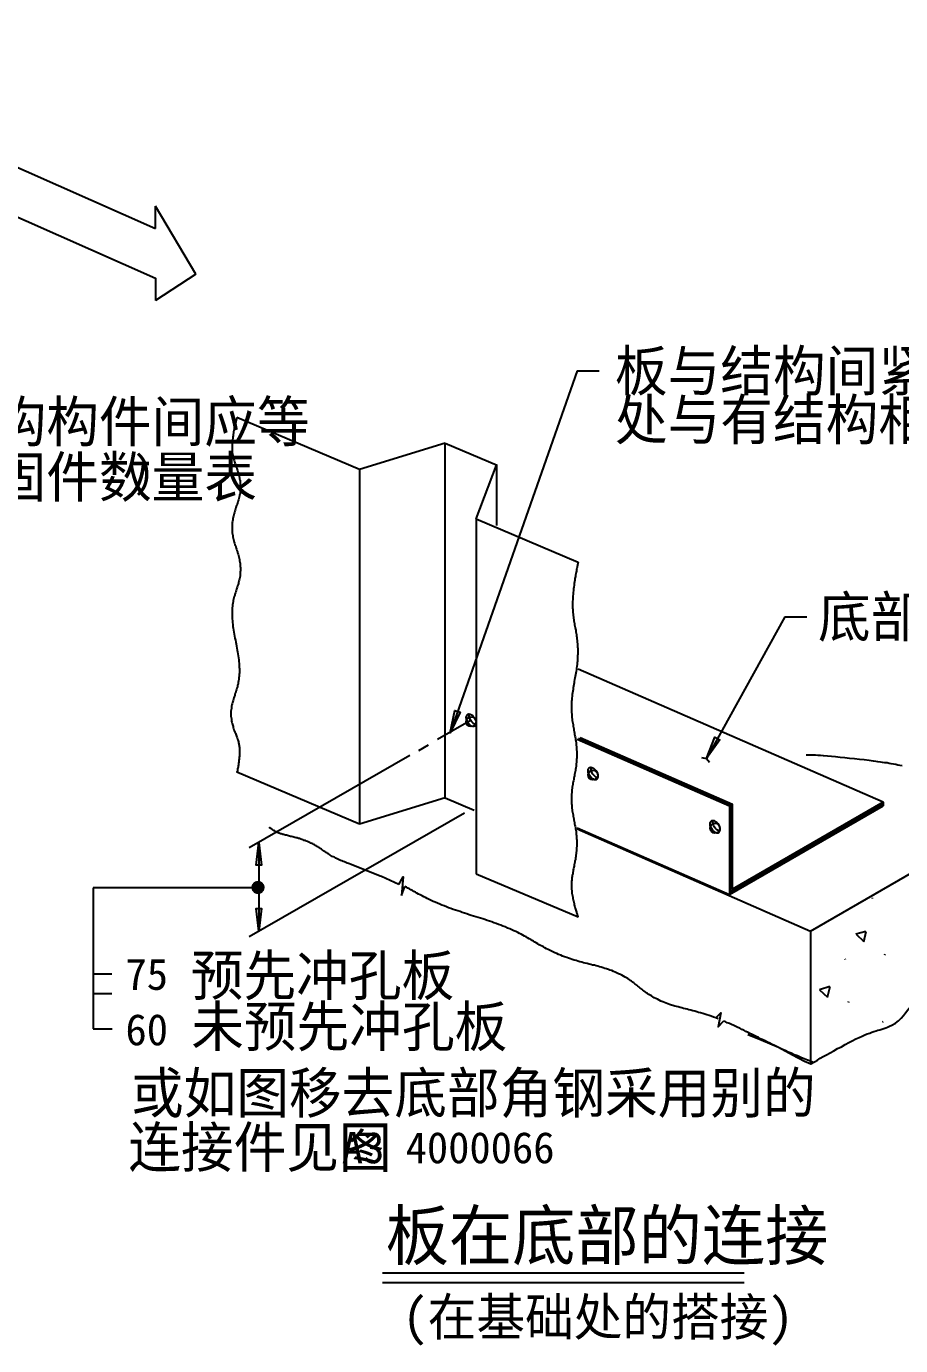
# Model space of a CAD drawing. Header units: metres. Extents: x 35 to 400, y 13 to 268.
# Drawn here: x 159.8 to 222.2, y 12.5 to 106.6 of the extents above; entities that cross this region are included whole.
import ezdxf

# ---------------------------------------------------------------- set-up
doc = ezdxf.new("R2010")
doc.units = ezdxf.units.M
for name, color, linetype in [('CALL', 1, 'Continuous'), ('CTRL', 5, 'Continuous'), ('DIMS-PRIM', 5, 'Continuous'), ('OBJS', 7, 'Continuous')]:
    doc.layers.add(name, color=color, linetype=linetype)

msp = doc.modelspace()

# ---------------------------------------------------------------- linework, layer by layer
at = {"layer": 'CALL'}
for points in [[(136.5, 103.01), (136.5, 106.56), (169.03, 92.16)], [(136.5, 103.01), (136.5, 106.56), (169.03, 92.16)], [(136.5, 103.01), (169.03, 88.6), (169.03, 87.02)], [(136.5, 103.01), (169.03, 88.6), (169.03, 87.02)], [(169.03, 92.16), (169.03, 93.74)], [(169.03, 92.16), (169.03, 93.74)], [(171.91, 88.89), (169.03, 93.74)], [(171.91, 88.89), (169.03, 93.74)], [(171.91, 88.89), (169.03, 87.02)], [(171.91, 88.89), (169.03, 87.02)], [(199.1, 82.01), (190.05, 56.2), (190.39, 57.79), (190.77, 57.66), (190.05, 56.2)], [(199.1, 82.01), (190.05, 56.2), (190.39, 57.79), (190.77, 57.66), (190.05, 56.2)], [(199.1, 82.01), (200.68, 82.01)], [(199.1, 82.01), (200.68, 82.01)], [(213.91, 64.47), (208.32, 54.37), (208.93, 55.89), (209.28, 55.69), (208.32, 54.37)], [(213.91, 64.47), (208.32, 54.37), (208.93, 55.89), (209.28, 55.69), (208.32, 54.37)], [(213.91, 64.47), (215.49, 64.47)], [(213.91, 64.47), (215.49, 64.47)], [(185.23, 17.69), (211.01, 17.69)], [(185.23, 17), (211.01, 17)]]:
    msp.add_lwpolyline(points, dxfattribs=at)
at = {"layer": 'CTRL'}
msp.add_lwpolyline([(187.17, 54.57), (175.72, 48)], dxfattribs=at)
at = {"layer": 'DIMS-PRIM'}
for points in [[(191.07, 50.47), (175.72, 41.66)], [(191.07, 50.47), (175.72, 41.66)], [(176.4, 48.38), (176.6, 46.76), (176.2, 46.76), (176.4, 48.38), (176.4, 42.06), (176.2, 43.67), (176.6, 43.67), (176.4, 42.06)], [(176.4, 48.38), (176.6, 46.76), (176.2, 46.76), (176.4, 48.38), (176.4, 42.06), (176.2, 43.67), (176.6, 43.67), (176.4, 42.06)], [(176.02, 45.15), (164.59, 45.15)], [(176.02, 45.15), (164.59, 45.15)], [(164.59, 45.15), (164.59, 35.1)], [(164.59, 45.15), (164.59, 35.1)], [(175.94, 45.15), (175.98, 44.99), (176.1, 44.85), (176.25, 44.78), (176.42, 44.78), (176.59, 44.85), (176.7, 44.99), (176.74, 45.15), (176.7, 45.33), (176.59, 45.47), (176.42, 45.55), (176.25, 45.55), (176.1, 45.47), (175.98, 45.33), (175.94, 45.15)], [(175.94, 45.19), (176.73, 45.19)], [(175.94, 45.19), (176.73, 45.19)], [(175.94, 45.15), (176.74, 45.15)], [(175.94, 45.15), (176.74, 45.15)], [(175.96, 45.23), (176.72, 45.23)], [(175.96, 45.23), (176.72, 45.23)], [(175.97, 45.31), (176.7, 45.31)], [(175.97, 45.31), (176.7, 45.31)], [(175.97, 45.27), (176.72, 45.27)], [(175.97, 45.27), (176.72, 45.27)], [(175.99, 45.34), (176.69, 45.34)], [(175.99, 45.34), (176.69, 45.34)], [(176.02, 45.38), (176.65, 45.38)], [(176.02, 45.38), (176.65, 45.38)], [(176.06, 45.42), (176.63, 45.42)], [(176.06, 45.42), (176.63, 45.42)], [(176.08, 45.46), (176.59, 45.46)], [(176.08, 45.46), (176.59, 45.46)], [(176.16, 45.5), (176.53, 45.5)], [(176.16, 45.5), (176.53, 45.5)], [(176.24, 45.53), (176.44, 45.53)], [(176.24, 45.53), (176.44, 45.53)], [(175.96, 45.12), (176.73, 45.12)], [(175.96, 45.12), (176.73, 45.12)], [(175.96, 45.08), (176.72, 45.08)], [(175.96, 45.08), (176.72, 45.08)], [(175.97, 45.04), (176.72, 45.04)], [(175.97, 45.04), (176.72, 45.04)], [(175.97, 45), (176.7, 45)], [(175.97, 45), (176.7, 45)], [(175.99, 44.96), (176.69, 44.96)], [(175.99, 44.96), (176.69, 44.96)], [(176.02, 44.93), (176.65, 44.93)], [(176.02, 44.93), (176.65, 44.93)], [(176.06, 44.89), (176.63, 44.89)], [(176.06, 44.89), (176.63, 44.89)], [(176.08, 44.85), (176.59, 44.85)], [(176.08, 44.85), (176.59, 44.85)], [(176.16, 44.81), (176.53, 44.81)], [(176.16, 44.81), (176.53, 44.81)], [(176.24, 44.78), (176.44, 44.78)], [(176.24, 44.78), (176.44, 44.78)], [(164.58, 39.02), (165.91, 39.02)], [(164.58, 37.61), (165.91, 37.61)], [(164.59, 35.1), (165.94, 35.1)], [(164.59, 35.1), (165.94, 35.1)]]:
    msp.add_lwpolyline(points, dxfattribs=at)
msp.add_circle((176.34, 45.17, 0.28), 0.4, dxfattribs=at)
at = {"layer": 'OBJS'}
for points in [[(174.84, 78.68), (174.84, 78.67), (174.83, 78.66), (174.83, 78.63), (174.82, 78.59), (174.81, 78.56), (174.79, 78.52), (174.78, 78.47), (174.77, 78.42), (174.76, 78.35), (174.74, 78.29), (174.73, 78.23), (174.7, 78.15), (174.69, 78.08), (174.68, 78), (174.65, 77.92), (174.64, 77.84), (174.63, 77.75), (174.6, 77.66), (174.59, 77.57), (174.58, 77.47), (174.57, 77.38), (174.54, 77.29), (174.54, 77.19), (174.53, 77.09), (174.52, 77), (174.5, 76.9), (174.5, 76.81), (174.49, 76.71), (174.49, 76.62), (174.49, 76.53), (174.49, 76.43)], [(174.84, 78.68), (174.84, 78.67), (174.83, 78.66), (174.83, 78.63), (174.82, 78.59), (174.81, 78.56), (174.79, 78.52), (174.78, 78.47), (174.77, 78.42), (174.76, 78.35), (174.74, 78.29), (174.73, 78.23), (174.7, 78.15), (174.69, 78.08), (174.68, 78), (174.65, 77.92), (174.64, 77.84), (174.63, 77.75), (174.6, 77.66), (174.59, 77.57), (174.58, 77.47), (174.57, 77.38), (174.54, 77.29), (174.54, 77.19), (174.53, 77.09), (174.52, 77), (174.5, 76.9), (174.5, 76.81), (174.49, 76.71), (174.49, 76.62), (174.49, 76.53), (174.49, 76.43)], [(183.57, 74.98), (174.84, 78.68)], [(183.57, 74.98), (174.84, 78.68)], [(174.49, 76.43), (174.49, 76.34), (174.5, 76.25), (174.5, 76.18), (174.52, 76.09), (174.54, 76), (174.55, 75.93), (174.57, 75.84), (174.59, 75.76), (174.62, 75.69), (174.64, 75.6), (174.67, 75.52), (174.69, 75.45), (174.72, 75.37), (174.74, 75.28), (174.77, 75.2), (174.81, 75.13), (174.83, 75.05), (174.86, 74.96), (174.88, 74.89), (174.91, 74.8), (174.93, 74.72), (174.96, 74.64), (174.98, 74.56), (175.01, 74.47), (175.02, 74.38), (175.03, 74.29), (175.06, 74.21), (175.07, 74.12), (175.08, 74.02), (175.08, 73.93), (175.08, 73.83), (175.1, 73.73)], [(174.49, 76.43), (174.49, 76.34), (174.5, 76.25), (174.5, 76.18), (174.52, 76.09), (174.54, 76), (174.55, 75.93), (174.57, 75.84), (174.59, 75.76), (174.62, 75.69), (174.64, 75.6), (174.67, 75.52), (174.69, 75.45), (174.72, 75.37), (174.74, 75.28), (174.77, 75.2), (174.81, 75.13), (174.83, 75.05), (174.86, 74.96), (174.88, 74.89), (174.91, 74.8), (174.93, 74.72), (174.96, 74.64), (174.98, 74.56), (175.01, 74.47), (175.02, 74.38), (175.03, 74.29), (175.06, 74.21), (175.07, 74.12), (175.08, 74.02), (175.08, 73.93), (175.08, 73.83), (175.1, 73.73)], [(189.68, 76.85), (183.57, 74.98)], [(189.68, 76.85), (183.57, 74.98)], [(189.68, 76.85), (193.41, 75.27)], [(189.68, 76.85), (193.41, 75.27)], [(189.68, 51.55), (189.68, 76.85)], [(189.68, 51.55), (189.68, 76.85)], [(191.89, 71.44), (193.36, 75.27)], [(191.89, 71.44), (193.36, 75.27)], [(193.36, 75.27), (193.36, 70.97)], [(193.36, 75.27), (193.36, 70.97)], [(183.57, 74.98), (183.57, 49.68)], [(183.57, 74.98), (183.57, 49.68)], [(175.1, 73.73), (175.08, 73.62), (175.08, 73.54), (175.07, 73.43), (175.07, 73.35), (175.06, 73.26), (175.03, 73.17), (175.02, 73.08), (175, 72.99), (174.98, 72.9), (174.96, 72.81), (174.93, 72.74), (174.91, 72.65), (174.88, 72.57), (174.86, 72.49), (174.83, 72.41), (174.79, 72.32), (174.77, 72.25), (174.74, 72.16), (174.72, 72.08), (174.69, 71.99), (174.67, 71.9), (174.64, 71.83), (174.62, 71.74), (174.59, 71.65), (174.57, 71.56), (174.55, 71.46), (174.54, 71.37), (174.53, 71.27), (174.5, 71.18), (174.5, 71.08), (174.49, 70.97), (174.49, 70.87)], [(175.1, 73.73), (175.08, 73.62), (175.08, 73.54), (175.07, 73.43), (175.07, 73.35), (175.06, 73.26), (175.03, 73.17), (175.02, 73.08), (175, 72.99), (174.98, 72.9), (174.96, 72.81), (174.93, 72.74), (174.91, 72.65), (174.88, 72.57), (174.86, 72.49), (174.83, 72.41), (174.79, 72.32), (174.77, 72.25), (174.74, 72.16), (174.72, 72.08), (174.69, 71.99), (174.67, 71.9), (174.64, 71.83), (174.62, 71.74), (174.59, 71.65), (174.57, 71.56), (174.55, 71.46), (174.54, 71.37), (174.53, 71.27), (174.5, 71.18), (174.5, 71.08), (174.49, 70.97), (174.49, 70.87)], [(174.49, 70.87), (174.49, 70.77), (174.49, 70.66), (174.5, 70.55), (174.5, 70.46), (174.52, 70.36), (174.54, 70.26), (174.55, 70.17), (174.58, 70.08), (174.59, 69.98), (174.62, 69.89), (174.64, 69.8), (174.67, 69.72), (174.69, 69.63), (174.73, 69.54), (174.76, 69.45), (174.78, 69.37), (174.81, 69.29), (174.84, 69.2), (174.87, 69.11), (174.89, 69.02), (174.92, 68.93), (174.95, 68.84), (174.97, 68.75), (175, 68.65), (175.02, 68.56), (175.03, 68.46), (175.05, 68.38), (175.06, 68.27), (175.08, 68.17), (175.08, 68.07), (175.1, 67.97), (175.1, 67.86)], [(174.49, 70.87), (174.49, 70.77), (174.49, 70.66), (174.5, 70.55), (174.5, 70.46), (174.52, 70.36), (174.54, 70.26), (174.55, 70.17), (174.58, 70.08), (174.59, 69.98), (174.62, 69.89), (174.64, 69.8), (174.67, 69.72), (174.69, 69.63), (174.73, 69.54), (174.76, 69.45), (174.78, 69.37), (174.81, 69.29), (174.84, 69.2), (174.87, 69.11), (174.89, 69.02), (174.92, 68.93), (174.95, 68.84), (174.97, 68.75), (175, 68.65), (175.02, 68.56), (175.03, 68.46), (175.05, 68.38), (175.06, 68.27), (175.08, 68.17), (175.08, 68.07), (175.1, 67.97), (175.1, 67.86)], [(191.89, 71.44), (199.18, 68.36)], [(191.89, 71.44), (199.18, 68.36)], [(191.89, 71.44), (191.89, 46.14)], [(191.89, 71.44), (191.89, 46.14)], [(175.1, 67.86), (175.1, 67.76), (175.08, 67.65), (175.08, 67.55), (175.07, 67.45), (175.06, 67.36), (175.05, 67.26), (175.02, 67.17), (175.01, 67.09), (174.98, 67.01), (174.96, 66.92), (174.95, 66.83), (174.92, 66.76), (174.89, 66.67), (174.86, 66.59), (174.83, 66.5), (174.81, 66.43), (174.78, 66.34), (174.76, 66.26), (174.73, 66.17), (174.7, 66.09), (174.68, 66.01), (174.65, 65.91), (174.63, 65.82), (174.6, 65.73), (174.58, 65.63), (174.57, 65.53), (174.54, 65.43), (174.53, 65.33), (174.52, 65.21), (174.5, 65.1), (174.49, 64.97), (174.49, 64.85)], [(175.1, 67.86), (175.1, 67.76), (175.08, 67.65), (175.08, 67.55), (175.07, 67.45), (175.06, 67.36), (175.05, 67.26), (175.02, 67.17), (175.01, 67.09), (174.98, 67.01), (174.96, 66.92), (174.95, 66.83), (174.92, 66.76), (174.89, 66.67), (174.86, 66.59), (174.83, 66.5), (174.81, 66.43), (174.78, 66.34), (174.76, 66.26), (174.73, 66.17), (174.7, 66.09), (174.68, 66.01), (174.65, 65.91), (174.63, 65.82), (174.6, 65.73), (174.58, 65.63), (174.57, 65.53), (174.54, 65.43), (174.53, 65.33), (174.52, 65.21), (174.5, 65.1), (174.49, 64.97), (174.49, 64.85)], [(199.18, 68.36), (199.18, 68.35), (199.16, 68.32), (199.16, 68.29), (199.15, 68.25), (199.14, 68.19), (199.13, 68.13), (199.11, 68.07), (199.1, 68), (199.09, 67.92), (199.06, 67.83), (199.05, 67.73), (199.03, 67.64), (199.01, 67.54), (198.99, 67.43), (198.98, 67.33), (198.95, 67.2), (198.94, 67.09), (198.92, 66.97), (198.9, 66.84), (198.89, 66.72), (198.86, 66.59), (198.85, 66.47), (198.84, 66.34), (198.82, 66.2), (198.81, 66.07), (198.8, 65.95), (198.79, 65.82), (198.79, 65.69), (198.77, 65.57), (198.77, 65.45), (198.77, 65.33)], [(199.18, 68.36), (199.18, 68.35), (199.16, 68.32), (199.16, 68.29), (199.15, 68.25), (199.14, 68.19), (199.13, 68.13), (199.11, 68.07), (199.1, 68), (199.09, 67.92), (199.06, 67.83), (199.05, 67.73), (199.03, 67.64), (199.01, 67.54), (198.99, 67.43), (198.98, 67.33), (198.95, 67.2), (198.94, 67.09), (198.92, 66.97), (198.9, 66.84), (198.89, 66.72), (198.86, 66.59), (198.85, 66.47), (198.84, 66.34), (198.82, 66.2), (198.81, 66.07), (198.8, 65.95), (198.79, 65.82), (198.79, 65.69), (198.77, 65.57), (198.77, 65.45), (198.77, 65.33)], [(198.77, 65.33), (198.77, 65.21), (198.77, 65.1), (198.79, 64.99), (198.79, 64.88), (198.8, 64.77), (198.81, 64.67), (198.82, 64.57), (198.84, 64.47), (198.85, 64.37), (198.86, 64.28), (198.87, 64.18), (198.9, 64.08), (198.91, 63.99), (198.92, 63.89), (198.95, 63.8), (198.96, 63.7), (198.98, 63.59), (199, 63.51), (199.01, 63.4), (199.03, 63.3), (199.05, 63.2), (199.06, 63.1), (199.08, 63), (199.09, 62.9), (199.1, 62.79), (199.11, 62.67), (199.13, 62.56), (199.14, 62.44), (199.14, 62.32), (199.15, 62.2), (199.15, 62.08), (199.15, 61.94)], [(198.77, 65.33), (198.77, 65.21), (198.77, 65.1), (198.79, 64.99), (198.79, 64.88), (198.8, 64.77), (198.81, 64.67), (198.82, 64.57), (198.84, 64.47), (198.85, 64.37), (198.86, 64.28), (198.87, 64.18), (198.9, 64.08), (198.91, 63.99), (198.92, 63.89), (198.95, 63.8), (198.96, 63.7), (198.98, 63.59), (199, 63.51), (199.01, 63.4), (199.03, 63.3), (199.05, 63.2), (199.06, 63.1), (199.08, 63), (199.09, 62.9), (199.1, 62.79), (199.11, 62.67), (199.13, 62.56), (199.14, 62.44), (199.14, 62.32), (199.15, 62.2), (199.15, 62.08), (199.15, 61.94)], [(174.49, 64.85), (174.49, 64.72), (174.49, 64.59), (174.49, 64.45), (174.5, 64.33), (174.52, 64.19), (174.53, 64.06), (174.54, 63.92), (174.55, 63.78), (174.58, 63.65), (174.6, 63.51), (174.62, 63.37), (174.64, 63.23), (174.67, 63.09), (174.7, 62.95), (174.73, 62.81), (174.76, 62.67), (174.78, 62.53), (174.81, 62.38), (174.83, 62.24), (174.86, 62.1), (174.88, 61.96), (174.91, 61.82), (174.93, 61.68), (174.95, 61.55), (174.97, 61.41), (174.98, 61.28), (175, 61.14), (175.01, 61.01), (175.01, 60.88), (175.02, 60.75), (175.02, 60.61), (175.02, 60.48)], [(174.49, 64.85), (174.49, 64.72), (174.49, 64.59), (174.49, 64.45), (174.5, 64.33), (174.52, 64.19), (174.53, 64.06), (174.54, 63.92), (174.55, 63.78), (174.58, 63.65), (174.6, 63.51), (174.62, 63.37), (174.64, 63.23), (174.67, 63.09), (174.7, 62.95), (174.73, 62.81), (174.76, 62.67), (174.78, 62.53), (174.81, 62.38), (174.83, 62.24), (174.86, 62.1), (174.88, 61.96), (174.91, 61.82), (174.93, 61.68), (174.95, 61.55), (174.97, 61.41), (174.98, 61.28), (175, 61.14), (175.01, 61.01), (175.01, 60.88), (175.02, 60.75), (175.02, 60.61), (175.02, 60.48)], [(199.15, 61.94), (199.15, 61.81), (199.14, 61.68), (199.14, 61.56), (199.13, 61.43), (199.13, 61.31), (199.11, 61.18), (199.1, 61.05), (199.08, 60.94), (199.06, 60.81), (199.05, 60.7), (199.03, 60.57), (199.01, 60.46), (198.99, 60.34), (198.96, 60.22), (198.95, 60.1), (198.92, 59.99), (198.9, 59.86), (198.89, 59.75), (198.86, 59.64), (198.85, 59.52), (198.82, 59.4), (198.81, 59.28), (198.79, 59.16), (198.77, 59.04), (198.76, 58.93), (198.75, 58.8), (198.73, 58.67), (198.72, 58.55), (198.71, 58.42), (198.71, 58.3), (198.71, 58.17), (198.7, 58.03)], [(199.15, 61.94), (199.15, 61.81), (199.14, 61.68), (199.14, 61.56), (199.13, 61.43), (199.13, 61.31), (199.11, 61.18), (199.1, 61.05), (199.08, 60.94), (199.06, 60.81), (199.05, 60.7), (199.03, 60.57), (199.01, 60.46), (198.99, 60.34), (198.96, 60.22), (198.95, 60.1), (198.92, 59.99), (198.9, 59.86), (198.89, 59.75), (198.86, 59.64), (198.85, 59.52), (198.82, 59.4), (198.81, 59.28), (198.79, 59.16), (198.77, 59.04), (198.76, 58.93), (198.75, 58.8), (198.73, 58.67), (198.72, 58.55), (198.71, 58.42), (198.71, 58.3), (198.71, 58.17), (198.7, 58.03)], [(175.02, 60.48), (175.01, 60.36), (175, 60.24), (174.98, 60.12), (174.97, 60), (174.96, 59.9), (174.93, 59.79), (174.92, 59.69), (174.89, 59.59), (174.87, 59.48), (174.84, 59.38), (174.82, 59.29), (174.79, 59.21), (174.77, 59.12), (174.73, 59.03), (174.7, 58.94), (174.68, 58.85), (174.65, 58.76), (174.63, 58.69), (174.59, 58.6), (174.57, 58.51), (174.54, 58.43), (174.53, 58.35), (174.5, 58.27), (174.48, 58.18), (174.46, 58.09), (174.45, 58.02), (174.44, 57.93), (174.43, 57.84), (174.41, 57.75), (174.41, 57.66), (174.41, 57.57), (174.41, 57.47)], [(175.02, 60.48), (175.01, 60.36), (175, 60.24), (174.98, 60.12), (174.97, 60), (174.96, 59.9), (174.93, 59.79), (174.92, 59.69), (174.89, 59.59), (174.87, 59.48), (174.84, 59.38), (174.82, 59.29), (174.79, 59.21), (174.77, 59.12), (174.73, 59.03), (174.7, 58.94), (174.68, 58.85), (174.65, 58.76), (174.63, 58.69), (174.59, 58.6), (174.57, 58.51), (174.54, 58.43), (174.53, 58.35), (174.5, 58.27), (174.48, 58.18), (174.46, 58.09), (174.45, 58.02), (174.44, 57.93), (174.43, 57.84), (174.41, 57.75), (174.41, 57.66), (174.41, 57.57), (174.41, 57.47)], [(220.92, 51.25), (199.18, 60.74)], [(220.92, 51.25), (199.18, 60.74)], [(174.41, 57.47), (174.41, 57.38), (174.43, 57.3), (174.44, 57.19), (174.45, 57.12), (174.46, 57.03), (174.48, 56.95), (174.5, 56.87), (174.52, 56.79), (174.54, 56.71), (174.57, 56.64), (174.58, 56.56), (174.6, 56.5), (174.63, 56.42), (174.65, 56.36), (174.68, 56.28), (174.7, 56.22), (174.73, 56.16), (174.76, 56.09), (174.78, 56.02), (174.81, 55.96), (174.83, 55.89), (174.86, 55.83), (174.88, 55.75), (174.91, 55.69), (174.92, 55.63), (174.95, 55.56), (174.96, 55.49), (174.97, 55.42), (174.98, 55.36), (175.01, 55.29), (175.01, 55.21), (175.02, 55.15)], [(174.41, 57.47), (174.41, 57.38), (174.43, 57.3), (174.44, 57.19), (174.45, 57.12), (174.46, 57.03), (174.48, 56.95), (174.5, 56.87), (174.52, 56.79), (174.54, 56.71), (174.57, 56.64), (174.58, 56.56), (174.6, 56.5), (174.63, 56.42), (174.65, 56.36), (174.68, 56.28), (174.7, 56.22), (174.73, 56.16), (174.76, 56.09), (174.78, 56.02), (174.81, 55.96), (174.83, 55.89), (174.86, 55.83), (174.88, 55.75), (174.91, 55.69), (174.92, 55.63), (174.95, 55.56), (174.96, 55.49), (174.97, 55.42), (174.98, 55.36), (175.01, 55.29), (175.01, 55.21), (175.02, 55.15)], [(191.2, 57.3), (191.21, 57.4), (191.25, 57.47), (191.31, 57.52), (191.39, 57.54), (191.48, 57.52), (191.56, 57.47), (191.66, 57.4), (191.74, 57.31), (191.82, 57.19), (191.87, 57.07), (191.89, 56.94), (191.89, 56.84), (191.87, 56.74), (191.82, 56.68), (191.74, 56.64), (191.66, 56.64), (191.56, 56.68), (191.48, 56.74), (191.39, 56.83), (191.31, 56.93), (191.25, 57.06), (191.21, 57.17), (191.2, 57.3)], [(191.4, 57.44), (191.41, 57.54)], [(191.4, 57.44), (191.41, 57.54)], [(191.87, 56.78), (191.78, 56.82), (191.68, 56.88), (191.59, 56.97), (191.51, 57.07), (191.45, 57.19), (191.41, 57.32), (191.4, 57.44)], [(191.87, 56.78), (191.78, 56.82), (191.68, 56.88), (191.59, 56.97), (191.51, 57.07), (191.45, 57.19), (191.41, 57.32), (191.4, 57.44)], [(198.7, 58.03), (198.7, 57.9), (198.71, 57.78), (198.71, 57.65), (198.72, 57.54), (198.72, 57.41), (198.73, 57.3), (198.75, 57.19), (198.76, 57.08), (198.77, 56.98), (198.79, 56.88), (198.81, 56.78), (198.82, 56.68), (198.84, 56.58), (198.86, 56.47), (198.87, 56.39), (198.89, 56.28), (198.91, 56.18), (198.92, 56.09), (198.94, 55.99), (198.96, 55.9), (198.98, 55.8), (198.99, 55.72), (199, 55.61), (199.03, 55.51), (199.04, 55.41), (199.04, 55.31), (199.05, 55.21), (199.06, 55.1), (199.06, 54.99), (199.08, 54.88), (199.08, 54.77), (199.08, 54.64)], [(198.7, 58.03), (198.7, 57.9), (198.71, 57.78), (198.71, 57.65), (198.72, 57.54), (198.72, 57.41), (198.73, 57.3), (198.75, 57.19), (198.76, 57.08), (198.77, 56.98), (198.79, 56.88), (198.81, 56.78), (198.82, 56.68), (198.84, 56.58), (198.86, 56.47), (198.87, 56.39), (198.89, 56.28), (198.91, 56.18), (198.92, 56.09), (198.94, 55.99), (198.96, 55.9), (198.98, 55.8), (198.99, 55.72), (199, 55.61), (199.03, 55.51), (199.04, 55.41), (199.04, 55.31), (199.05, 55.21), (199.06, 55.1), (199.06, 54.99), (199.08, 54.88), (199.08, 54.77), (199.08, 54.64)], [(191.54, 57.09), (189.14, 55.72)], [(191.54, 57.09), (189.14, 55.72)], [(199.1, 55.74), (209.97, 51), (209.97, 44.67), (220.92, 51)], [(199.1, 55.74), (209.97, 51), (209.97, 44.67), (220.92, 51)], [(220.92, 51.12), (210.07, 44.86), (210.07, 51.06), (199.2, 55.8)], [(220.92, 51.12), (210.07, 44.86), (210.07, 51.06), (199.2, 55.8)], [(199.32, 55.87), (210.18, 51.12)], [(199.32, 55.87), (210.18, 51.12)], [(175.02, 55.15), (175.02, 55.07), (175.02, 54.99), (175.02, 54.92), (175.02, 54.84), (175.02, 54.77), (175.02, 54.69), (175.02, 54.61), (175.02, 54.54), (175.01, 54.46), (175.01, 54.39), (175, 54.31), (174.98, 54.25), (174.98, 54.17), (174.97, 54.1), (174.96, 54.03), (174.96, 53.97), (174.95, 53.91), (174.93, 53.84), (174.92, 53.79), (174.92, 53.74), (174.91, 53.69), (174.89, 53.64), (174.88, 53.59), (174.88, 53.55), (174.87, 53.51), (174.87, 53.49), (174.86, 53.45), (174.86, 53.44), (174.84, 53.41), (174.84, 53.4), (174.84, 53.39)], [(175.02, 55.15), (175.02, 55.07), (175.02, 54.99), (175.02, 54.92), (175.02, 54.84), (175.02, 54.77), (175.02, 54.69), (175.02, 54.61), (175.02, 54.54), (175.01, 54.46), (175.01, 54.39), (175, 54.31), (174.98, 54.25), (174.98, 54.17), (174.97, 54.1), (174.96, 54.03), (174.96, 53.97), (174.95, 53.91), (174.93, 53.84), (174.92, 53.79), (174.92, 53.74), (174.91, 53.69), (174.89, 53.64), (174.88, 53.59), (174.88, 53.55), (174.87, 53.51), (174.87, 53.49), (174.86, 53.45), (174.86, 53.44), (174.84, 53.41), (174.84, 53.4), (174.84, 53.39)], [(188.47, 55.32), (187.78, 54.92)], [(188.47, 55.32), (187.78, 54.92)], [(199.08, 54.64), (199.08, 54.53), (199.08, 54.41), (199.06, 54.3), (199.06, 54.2), (199.05, 54.08), (199.04, 53.98), (199.03, 53.88), (199.03, 53.79), (199, 53.69), (198.99, 53.59), (198.98, 53.5), (198.96, 53.41), (198.94, 53.32), (198.92, 53.22), (198.91, 53.14), (198.89, 53.05), (198.87, 52.96), (198.86, 52.87), (198.84, 52.78), (198.82, 52.69), (198.8, 52.6), (198.79, 52.52), (198.77, 52.41), (198.76, 52.33), (198.75, 52.22), (198.73, 52.12), (198.72, 52.02), (198.72, 51.92), (198.71, 51.82), (198.71, 51.71), (198.71, 51.59), (198.7, 51.48)], [(199.08, 54.64), (199.08, 54.53), (199.08, 54.41), (199.06, 54.3), (199.06, 54.2), (199.05, 54.08), (199.04, 53.98), (199.03, 53.88), (199.03, 53.79), (199, 53.69), (198.99, 53.59), (198.98, 53.5), (198.96, 53.41), (198.94, 53.32), (198.92, 53.22), (198.91, 53.14), (198.89, 53.05), (198.87, 52.96), (198.86, 52.87), (198.84, 52.78), (198.82, 52.69), (198.8, 52.6), (198.79, 52.52), (198.77, 52.41), (198.76, 52.33), (198.75, 52.22), (198.73, 52.12), (198.72, 52.02), (198.72, 51.92), (198.71, 51.82), (198.71, 51.71), (198.71, 51.59), (198.7, 51.48)], [(215.87, 54.61), (215.43, 54.61)], [(215.87, 54.61), (215.43, 54.61)], [(219.92, 54.22), (219.58, 54.26), (219.24, 54.3), (218.89, 54.34), (218.54, 54.37), (218.2, 54.41), (217.87, 54.44), (217.54, 54.48), (217.24, 54.5), (216.95, 54.53), (216.68, 54.55), (216.45, 54.58), (216.26, 54.59), (216.1, 54.6), (215.97, 54.61), (215.9, 54.61), (215.87, 54.61)], [(219.92, 54.22), (219.58, 54.26), (219.24, 54.3), (218.89, 54.34), (218.54, 54.37), (218.2, 54.41), (217.87, 54.44), (217.54, 54.48), (217.24, 54.5), (216.95, 54.53), (216.68, 54.55), (216.45, 54.58), (216.26, 54.59), (216.1, 54.6), (215.97, 54.61), (215.9, 54.61), (215.87, 54.61)], [(199.89, 53.5), (199.9, 53.6), (199.94, 53.68), (200, 53.73), (200.08, 53.74), (200.16, 53.73), (200.27, 53.68), (200.35, 53.6), (200.44, 53.51), (200.51, 53.4), (200.56, 53.27), (200.58, 53.15), (200.58, 53.05), (200.56, 52.95), (200.51, 52.88), (200.44, 52.84), (200.35, 52.84), (200.27, 52.88), (200.16, 52.95), (200.08, 53.03), (200, 53.14), (199.94, 53.26), (199.9, 53.38), (199.89, 53.5)], [(200.1, 53.64), (200.11, 53.74)], [(200.1, 53.64), (200.11, 53.74)], [(200.57, 52.98), (200.47, 53.02), (200.38, 53.08), (200.29, 53.17), (200.21, 53.27), (200.15, 53.4), (200.11, 53.53), (200.1, 53.64)], [(200.57, 52.98), (200.47, 53.02), (200.38, 53.08), (200.29, 53.17), (200.21, 53.27), (200.15, 53.4), (200.11, 53.53), (200.1, 53.64)], [(207.97, 54.44), (208.32, 54.37), (208.54, 54.1)], [(207.97, 54.44), (208.32, 54.37), (208.54, 54.1)], [(222.28, 53.84), (222.13, 53.87), (221.98, 53.89), (221.83, 53.93), (221.66, 53.96), (221.51, 53.98), (221.36, 54.01), (221.21, 54.05), (221.04, 54.06), (220.89, 54.08), (220.73, 54.11), (220.56, 54.13), (220.41, 54.16), (220.25, 54.18), (220.08, 54.21), (219.92, 54.22)], [(222.28, 53.84), (222.13, 53.87), (221.98, 53.89), (221.83, 53.93), (221.66, 53.96), (221.51, 53.98), (221.36, 54.01), (221.21, 54.05), (221.04, 54.06), (220.89, 54.08), (220.73, 54.11), (220.56, 54.13), (220.41, 54.16), (220.25, 54.18), (220.08, 54.21), (219.92, 54.22)], [(183.57, 49.68), (174.84, 53.39)], [(183.57, 49.68), (174.84, 53.39)], [(189.68, 51.55), (183.57, 49.68)], [(189.68, 51.55), (183.57, 49.68)], [(189.68, 51.55), (191.77, 50.67)], [(189.68, 51.55), (191.77, 50.67)], [(198.7, 51.48), (198.7, 51.36), (198.71, 51.25), (198.71, 51.15), (198.72, 51.04), (198.72, 50.93), (198.73, 50.83), (198.75, 50.73), (198.76, 50.64), (198.77, 50.54), (198.79, 50.44), (198.81, 50.35), (198.82, 50.26), (198.84, 50.16), (198.86, 50.07), (198.87, 49.99), (198.89, 49.9), (198.91, 49.81), (198.92, 49.71), (198.94, 49.62), (198.96, 49.53), (198.98, 49.44), (198.99, 49.34), (199, 49.25), (199.03, 49.15), (199.04, 49.06), (199.04, 48.96), (199.05, 48.86), (199.06, 48.76), (199.06, 48.66), (199.08, 48.54), (199.08, 48.43), (199.08, 48.33)], [(198.7, 51.48), (198.7, 51.36), (198.71, 51.25), (198.71, 51.15), (198.72, 51.04), (198.72, 50.93), (198.73, 50.83), (198.75, 50.73), (198.76, 50.64), (198.77, 50.54), (198.79, 50.44), (198.81, 50.35), (198.82, 50.26), (198.84, 50.16), (198.86, 50.07), (198.87, 49.99), (198.89, 49.9), (198.91, 49.81), (198.92, 49.71), (198.94, 49.62), (198.96, 49.53), (198.98, 49.44), (198.99, 49.34), (199, 49.25), (199.03, 49.15), (199.04, 49.06), (199.04, 48.96), (199.05, 48.86), (199.06, 48.76), (199.06, 48.66), (199.08, 48.54), (199.08, 48.43), (199.08, 48.33)], [(209.97, 51), (210.18, 51.12)], [(209.97, 51), (210.18, 51.12)], [(220.92, 51.25), (210.18, 45.05), (210.18, 51.12)], [(220.92, 51.25), (210.18, 45.05), (210.18, 51.12)], [(215.75, 42.06), (232.17, 51.54)], [(215.75, 42.06), (232.17, 51.54)], [(220.92, 51), (220.92, 51.25), (220.92, 51)], [(220.92, 51), (220.92, 51.25), (220.92, 51)], [(208.59, 49.71), (208.6, 49.81), (208.64, 49.88), (208.7, 49.94), (208.78, 49.95), (208.87, 49.94), (208.95, 49.88), (209.06, 49.81), (209.13, 49.72), (209.21, 49.61), (209.26, 49.48), (209.28, 49.35), (209.28, 49.25), (209.26, 49.15), (209.21, 49.09), (209.13, 49.05), (209.06, 49.05), (208.95, 49.09), (208.87, 49.15), (208.78, 49.24), (208.7, 49.34), (208.64, 49.47), (208.6, 49.58), (208.59, 49.71)], [(208.79, 49.85), (208.8, 49.95)], [(208.79, 49.85), (208.8, 49.95)], [(209.26, 49.19), (209.17, 49.23), (209.07, 49.29), (208.98, 49.38), (208.9, 49.48), (208.84, 49.61), (208.8, 49.73), (208.79, 49.85)], [(209.26, 49.19), (209.17, 49.23), (209.07, 49.29), (208.98, 49.38), (208.9, 49.48), (208.84, 49.61), (208.8, 49.73), (208.79, 49.85)], [(177.78, 49.06), (177.71, 49.1), (177.65, 49.14), (177.59, 49.16), (177.53, 49.2), (177.47, 49.24), (177.41, 49.27), (177.37, 49.29), (177.32, 49.33), (177.28, 49.35), (177.25, 49.38), (177.22, 49.39), (177.2, 49.42), (177.17, 49.43), (177.16, 49.43), (177.15, 49.44)], [(177.78, 49.06), (177.71, 49.1), (177.65, 49.14), (177.59, 49.16), (177.53, 49.2), (177.47, 49.24), (177.41, 49.27), (177.37, 49.29), (177.32, 49.33), (177.28, 49.35), (177.25, 49.38), (177.22, 49.39), (177.2, 49.42), (177.17, 49.43), (177.16, 49.43), (177.15, 49.44)], [(180.04, 48.38), (179.97, 48.41), (179.88, 48.44), (179.8, 48.48), (179.73, 48.51), (179.64, 48.53), (179.56, 48.57), (179.47, 48.59), (179.4, 48.62), (179.31, 48.65), (179.22, 48.67), (179.14, 48.7), (179.06, 48.71), (178.98, 48.73), (178.9, 48.76), (178.82, 48.77), (178.74, 48.8), (178.66, 48.81), (178.59, 48.84), (178.51, 48.85), (178.44, 48.87), (178.37, 48.89), (178.3, 48.9), (178.23, 48.92), (178.17, 48.94), (178.11, 48.95), (178.06, 48.97), (177.99, 48.99), (177.94, 49), (177.89, 49.01), (177.85, 49.04), (177.82, 49.05), (177.78, 49.06)], [(180.04, 48.38), (179.97, 48.41), (179.88, 48.44), (179.8, 48.48), (179.73, 48.51), (179.64, 48.53), (179.56, 48.57), (179.47, 48.59), (179.4, 48.62), (179.31, 48.65), (179.22, 48.67), (179.14, 48.7), (179.06, 48.71), (178.98, 48.73), (178.9, 48.76), (178.82, 48.77), (178.74, 48.8), (178.66, 48.81), (178.59, 48.84), (178.51, 48.85), (178.44, 48.87), (178.37, 48.89), (178.3, 48.9), (178.23, 48.92), (178.17, 48.94), (178.11, 48.95), (178.06, 48.97), (177.99, 48.99), (177.94, 49), (177.89, 49.01), (177.85, 49.04), (177.82, 49.05), (177.78, 49.06)], [(199.1, 49.42), (209.97, 44.67)], [(199.1, 49.42), (209.97, 44.67)], [(199.1, 49.35), (215.75, 42.06)], [(199.1, 49.35), (215.75, 42.06)], [(180.56, 48.1), (180.5, 48.13), (180.43, 48.16), (180.38, 48.2), (180.32, 48.24), (180.26, 48.27), (180.18, 48.3), (180.11, 48.34), (180.04, 48.38)], [(180.56, 48.1), (180.5, 48.13), (180.43, 48.16), (180.38, 48.2), (180.32, 48.24), (180.26, 48.27), (180.18, 48.3), (180.11, 48.34), (180.04, 48.38)], [(182.04, 47.18), (181.95, 47.23), (181.88, 47.27), (181.79, 47.32), (181.71, 47.36), (181.64, 47.39), (181.57, 47.43), (181.5, 47.47), (181.43, 47.51), (181.37, 47.56), (181.31, 47.6), (181.26, 47.63), (181.19, 47.67), (181.14, 47.7), (181.08, 47.73), (181.03, 47.77), (180.98, 47.81), (180.93, 47.85), (180.88, 47.89), (180.83, 47.92), (180.78, 47.95), (180.72, 47.99), (180.66, 48.03), (180.61, 48.06), (180.56, 48.1)], [(182.04, 47.18), (181.95, 47.23), (181.88, 47.27), (181.79, 47.32), (181.71, 47.36), (181.64, 47.39), (181.57, 47.43), (181.5, 47.47), (181.43, 47.51), (181.37, 47.56), (181.31, 47.6), (181.26, 47.63), (181.19, 47.67), (181.14, 47.7), (181.08, 47.73), (181.03, 47.77), (180.98, 47.81), (180.93, 47.85), (180.88, 47.89), (180.83, 47.92), (180.78, 47.95), (180.72, 47.99), (180.66, 48.03), (180.61, 48.06), (180.56, 48.1)], [(199.08, 48.33), (199.08, 48.22), (199.08, 48.1), (199.06, 47.99), (199.06, 47.89), (199.05, 47.77), (199.04, 47.67)], [(199.08, 48.33), (199.08, 48.22), (199.08, 48.1), (199.06, 47.99), (199.06, 47.89), (199.05, 47.77), (199.04, 47.67)], [(182.98, 46.82), (182.87, 46.85), (182.79, 46.89), (182.7, 46.91), (182.6, 46.95), (182.51, 46.99), (182.41, 47.03), (182.32, 47.06), (182.23, 47.1), (182.14, 47.14), (182.04, 47.18)], [(182.98, 46.82), (182.87, 46.85), (182.79, 46.89), (182.7, 46.91), (182.6, 46.95), (182.51, 46.99), (182.41, 47.03), (182.32, 47.06), (182.23, 47.1), (182.14, 47.14), (182.04, 47.18)], [(199.04, 47.67), (199.03, 47.57), (199.01, 47.47), (199, 47.37), (198.99, 47.27), (198.98, 47.17), (198.95, 47.08), (198.94, 46.98), (198.91, 46.89), (198.9, 46.79), (198.89, 46.7), (198.86, 46.61), (198.85, 46.51), (198.82, 46.42), (198.81, 46.33), (198.8, 46.24), (198.79, 46.15), (198.76, 46.05), (198.75, 45.96), (198.73, 45.88), (198.73, 45.79), (198.72, 45.7), (198.71, 45.61), (198.71, 45.51), (198.7, 45.42), (198.7, 45.33), (198.7, 45.24)], [(199.04, 47.67), (199.03, 47.57), (199.01, 47.47), (199, 47.37), (198.99, 47.27), (198.98, 47.17), (198.95, 47.08), (198.94, 46.98), (198.91, 46.89), (198.9, 46.79), (198.89, 46.7), (198.86, 46.61), (198.85, 46.51), (198.82, 46.42), (198.81, 46.33), (198.8, 46.24), (198.79, 46.15), (198.76, 46.05), (198.75, 45.96), (198.73, 45.88), (198.73, 45.79), (198.72, 45.7), (198.71, 45.61), (198.71, 45.51), (198.7, 45.42), (198.7, 45.33), (198.7, 45.24)], [(186.39, 45.38), (185.16, 45.95), (185.06, 45.98), (182.98, 46.82)], [(186.39, 45.38), (185.16, 45.95), (185.06, 45.98), (182.98, 46.82)], [(191.89, 46.14), (199.18, 43.07)], [(191.89, 46.14), (199.18, 43.07)], [(186.39, 45.38), (186.69, 45.93), (186.58, 44.6)], [(186.39, 45.38), (186.69, 45.93), (186.58, 44.6)], [(186.58, 44.6), (186.82, 45.24)], [(186.58, 44.6), (186.82, 45.24)], [(186.93, 45.19), (186.82, 45.24)], [(186.93, 45.19), (186.82, 45.24)], [(189.15, 44.04), (188.98, 44.12), (188.83, 44.18), (188.69, 44.24), (188.55, 44.31), (188.41, 44.38), (188.29, 44.45), (188.16, 44.51), (188.04, 44.57), (187.91, 44.64), (187.79, 44.7), (187.68, 44.76), (187.57, 44.83), (187.45, 44.89), (187.35, 44.95), (187.24, 45), (187.14, 45.07), (187.04, 45.13), (186.93, 45.19)], [(189.15, 44.04), (188.98, 44.12), (188.83, 44.18), (188.69, 44.24), (188.55, 44.31), (188.41, 44.38), (188.29, 44.45), (188.16, 44.51), (188.04, 44.57), (187.91, 44.64), (187.79, 44.7), (187.68, 44.76), (187.57, 44.83), (187.45, 44.89), (187.35, 44.95), (187.24, 45), (187.14, 45.07), (187.04, 45.13), (186.93, 45.19)], [(198.7, 45.24), (198.71, 45.14), (198.71, 45.05), (198.72, 44.95), (198.73, 44.86), (198.73, 44.76), (198.76, 44.67), (198.77, 44.57), (198.79, 44.48), (198.8, 44.38), (198.82, 44.29), (198.84, 44.21), (198.86, 44.12), (198.89, 44.03), (198.9, 43.94), (198.92, 43.86), (198.95, 43.78), (198.96, 43.7), (198.99, 43.62), (199.01, 43.56), (199.03, 43.49), (199.05, 43.42), (199.06, 43.37), (199.09, 43.31), (199.1, 43.27), (199.11, 43.22), (199.13, 43.18), (199.14, 43.14), (199.15, 43.12), (199.16, 43.09), (199.16, 43.08), (199.18, 43.07)], [(198.7, 45.24), (198.71, 45.14), (198.71, 45.05), (198.72, 44.95), (198.73, 44.86), (198.73, 44.76), (198.76, 44.67), (198.77, 44.57), (198.79, 44.48), (198.8, 44.38), (198.82, 44.29), (198.84, 44.21), (198.86, 44.12), (198.89, 44.03), (198.9, 43.94), (198.92, 43.86), (198.95, 43.78), (198.96, 43.7), (198.99, 43.62), (199.01, 43.56), (199.03, 43.49), (199.05, 43.42), (199.06, 43.37), (199.09, 43.31), (199.1, 43.27), (199.11, 43.22), (199.13, 43.18), (199.14, 43.14), (199.15, 43.12), (199.16, 43.09), (199.16, 43.08), (199.18, 43.07)], [(220.16, 44.38), (220.17, 44.43)], [(220.16, 44.38), (220.17, 44.43)], [(189.94, 43.73), (189.78, 43.79), (189.63, 43.85), (189.46, 43.92), (189.3, 43.98), (189.15, 44.04)], [(189.94, 43.73), (189.78, 43.79), (189.63, 43.85), (189.46, 43.92), (189.3, 43.98), (189.15, 44.04)], [(190.75, 43.45), (190.59, 43.5), (190.43, 43.56), (190.26, 43.61), (190.1, 43.66), (189.94, 43.73)], [(190.75, 43.45), (190.59, 43.5), (190.43, 43.56), (190.26, 43.61), (190.1, 43.66), (189.94, 43.73)], [(194.3, 42.22), (194.13, 42.28), (193.98, 42.36), (193.81, 42.42), (193.65, 42.49), (193.5, 42.54), (193.33, 42.6), (193.17, 42.65), (193.02, 42.71), (192.85, 42.76), (192.69, 42.81), (192.52, 42.88), (192.37, 42.93), (192.21, 42.98), (192.04, 43.03), (191.88, 43.08), (191.72, 43.13), (191.55, 43.18), (191.4, 43.23), (191.23, 43.28), (191.07, 43.33), (190.91, 43.38), (190.75, 43.45)], [(194.3, 42.22), (194.13, 42.28), (193.98, 42.36), (193.81, 42.42), (193.65, 42.49), (193.5, 42.54), (193.33, 42.6), (193.17, 42.65), (193.02, 42.71), (192.85, 42.76), (192.69, 42.81), (192.52, 42.88), (192.37, 42.93), (192.21, 42.98), (192.04, 43.03), (191.88, 43.08), (191.72, 43.13), (191.55, 43.18), (191.4, 43.23), (191.23, 43.28), (191.07, 43.33), (190.91, 43.38), (190.75, 43.45)], [(194.74, 42.02), (194.6, 42.09), (194.45, 42.16), (194.3, 42.22)], [(194.74, 42.02), (194.6, 42.09), (194.45, 42.16), (194.3, 42.22)], [(196.91, 40.8), (196.81, 40.87), (196.7, 40.93), (196.6, 40.98), (196.5, 41.04), (196.39, 41.09), (196.29, 41.16), (196.19, 41.22), (196.09, 41.28), (195.99, 41.34), (195.89, 41.4), (195.79, 41.46), (195.69, 41.51), (195.57, 41.58), (195.47, 41.64), (195.36, 41.7), (195.24, 41.77), (195.12, 41.83), (195, 41.89), (194.88, 41.95), (194.74, 42.02), (194.6, 42.08)], [(196.91, 40.8), (196.81, 40.87), (196.7, 40.93), (196.6, 40.98), (196.5, 41.04), (196.39, 41.09), (196.29, 41.16), (196.19, 41.22), (196.09, 41.28), (195.99, 41.34), (195.89, 41.4), (195.79, 41.46), (195.69, 41.51), (195.57, 41.58), (195.47, 41.64), (195.36, 41.7), (195.24, 41.77), (195.12, 41.83), (195, 41.89), (194.88, 41.95), (194.74, 42.02), (194.6, 42.08)], [(215.75, 42.06), (215.75, 32.57)], [(215.75, 42.06), (215.75, 32.57)], [(219.7, 42.04), (218.98, 41.83)], [(219.7, 42.04), (218.98, 41.83)], [(219, 41.83), (219.54, 41.31)], [(219, 41.83), (219.54, 41.31)], [(219.55, 41.3), (219.72, 42.03)], [(219.55, 41.3), (219.72, 42.03)], [(197.93, 40.34), (197.77, 40.4), (197.65, 40.46), (197.51, 40.51), (197.38, 40.58), (197.27, 40.63), (197.14, 40.69), (197.03, 40.75), (196.91, 40.8)], [(197.93, 40.34), (197.77, 40.4), (197.65, 40.46), (197.51, 40.51), (197.38, 40.58), (197.27, 40.63), (197.14, 40.69), (197.03, 40.75), (196.91, 40.8)], [(199.3, 39.88), (199.16, 39.92), (199.04, 39.96), (198.9, 39.99), (198.76, 40.03), (198.62, 40.08), (198.49, 40.12), (198.36, 40.17), (198.2, 40.22), (198.06, 40.27), (197.93, 40.34)], [(199.3, 39.88), (199.16, 39.92), (199.04, 39.96), (198.9, 39.99), (198.76, 40.03), (198.62, 40.08), (198.49, 40.12), (198.36, 40.17), (198.2, 40.22), (198.06, 40.27), (197.93, 40.34)], [(202.06, 39.02), (201.95, 39.07), (201.82, 39.13), (201.69, 39.19), (201.57, 39.24), (201.44, 39.27), (201.33, 39.32), (201.2, 39.36), (201.07, 39.4), (200.95, 39.44), (200.82, 39.48), (200.71, 39.51), (200.58, 39.55), (200.45, 39.58), (200.33, 39.62), (200.2, 39.64), (200.08, 39.68), (199.95, 39.7), (199.82, 39.74), (199.68, 39.78), (199.56, 39.8), (199.43, 39.84), (199.3, 39.88)], [(202.06, 39.02), (201.95, 39.07), (201.82, 39.13), (201.69, 39.19), (201.57, 39.24), (201.44, 39.27), (201.33, 39.32), (201.2, 39.36), (201.07, 39.4), (200.95, 39.44), (200.82, 39.48), (200.71, 39.51), (200.58, 39.55), (200.45, 39.58), (200.33, 39.62), (200.2, 39.64), (200.08, 39.68), (199.95, 39.7), (199.82, 39.74), (199.68, 39.78), (199.56, 39.8), (199.43, 39.84), (199.3, 39.88)], [(218.25, 40.03), (218.21, 40.08)], [(218.25, 40.03), (218.21, 40.08)], [(221.04, 40.41), (221.03, 40.35)], [(221.04, 40.41), (221.03, 40.35)], [(204.96, 37.14), (204.83, 37.2), (204.72, 37.25), (204.6, 37.31), (204.5, 37.38), (204.4, 37.44), (204.3, 37.49), (204.21, 37.55), (204.12, 37.62), (204.03, 37.67), (203.96, 37.73), (203.87, 37.79), (203.79, 37.84), (203.72, 37.91), (203.64, 37.97), (203.58, 38.02), (203.5, 38.08), (203.43, 38.14), (203.35, 38.2), (203.28, 38.26), (203.21, 38.31), (203.14, 38.38), (203.05, 38.43), (202.97, 38.49), (202.88, 38.55), (202.81, 38.6), (202.71, 38.67), (202.62, 38.73), (202.52, 38.78), (202.42, 38.84), (202.3, 38.91), (202.19, 38.96), (202.06, 39.02)], [(204.96, 37.14), (204.83, 37.2), (204.72, 37.25), (204.6, 37.31), (204.5, 37.38), (204.4, 37.44), (204.3, 37.49), (204.21, 37.55), (204.12, 37.62), (204.03, 37.67), (203.96, 37.73), (203.87, 37.79), (203.79, 37.84), (203.72, 37.91), (203.64, 37.97), (203.58, 38.02), (203.5, 38.08), (203.43, 38.14), (203.35, 38.2), (203.28, 38.26), (203.21, 38.31), (203.14, 38.38), (203.05, 38.43), (202.97, 38.49), (202.88, 38.55), (202.81, 38.6), (202.71, 38.67), (202.62, 38.73), (202.52, 38.78), (202.42, 38.84), (202.3, 38.91), (202.19, 38.96), (202.06, 39.02)], [(217.12, 38.1), (216.4, 37.88)], [(217.12, 38.1), (216.4, 37.88)], [(216.4, 37.88), (216.96, 37.36)], [(216.4, 37.88), (216.96, 37.36)], [(216.96, 37.36), (217.14, 38.1)], [(216.96, 37.36), (217.14, 38.1)], [(205.21, 37.02), (205.08, 37.07), (204.96, 37.14)], [(205.21, 37.02), (205.08, 37.07), (204.96, 37.14)], [(207.08, 36.45), (206.96, 36.49), (206.83, 36.52), (206.69, 36.55), (206.56, 36.58), (206.44, 36.62), (206.32, 36.66), (206.2, 36.68), (206.07, 36.72), (205.94, 36.76), (205.83, 36.79), (205.7, 36.83), (205.58, 36.88), (205.45, 36.92), (205.34, 36.97), (205.21, 37.02), (205.08, 37.07)], [(207.08, 36.45), (206.96, 36.49), (206.83, 36.52), (206.69, 36.55), (206.56, 36.58), (206.44, 36.62), (206.32, 36.66), (206.2, 36.68), (206.07, 36.72), (205.94, 36.76), (205.83, 36.79), (205.7, 36.83), (205.58, 36.88), (205.45, 36.92), (205.34, 36.97), (205.21, 37.02), (205.08, 37.07)], [(218.45, 36.98), (218.48, 37.05)], [(218.45, 36.98), (218.48, 37.05)], [(221.54, 35.35), (221.82, 35.5), (222.03, 35.67), (222.21, 35.85), (222.37, 36.04), (222.52, 36.23), (222.69, 36.44), (222.88, 36.68), (223.12, 36.93)], [(221.54, 35.35), (221.82, 35.5), (222.03, 35.67), (222.21, 35.85), (222.37, 36.04), (222.52, 36.23), (222.69, 36.44), (222.88, 36.68), (223.12, 36.93)], [(209.16, 35.81), (208.99, 35.87), (208.83, 35.93), (208.66, 35.99), (208.51, 36.04), (208.36, 36.09), (208.21, 36.14), (208.06, 36.19), (207.9, 36.23), (207.77, 36.26), (207.63, 36.31), (207.49, 36.35), (207.35, 36.38), (207.22, 36.42), (207.08, 36.45)], [(209.16, 35.81), (208.99, 35.87), (208.83, 35.93), (208.66, 35.99), (208.51, 36.04), (208.36, 36.09), (208.21, 36.14), (208.06, 36.19), (207.9, 36.23), (207.77, 36.26), (207.63, 36.31), (207.49, 36.35), (207.35, 36.38), (207.22, 36.42), (207.08, 36.45)], [(208.99, 35.87), (209.35, 36.24), (209.16, 35.24), (209.54, 35.64)], [(208.99, 35.87), (209.35, 36.24), (209.16, 35.24), (209.54, 35.64)], [(214.38, 33.35), (214.16, 33.44), (213.95, 33.54), (213.76, 33.63), (213.56, 33.72), (213.37, 33.81), (213.19, 33.9), (213.01, 33.97), (212.84, 34.06), (212.67, 34.15), (212.51, 34.23), (212.34, 34.3), (212.19, 34.39), (212.03, 34.47), (211.88, 34.54), (211.72, 34.62), (211.58, 34.7), (211.43, 34.76), (211.29, 34.83), (211.14, 34.91), (211, 34.99), (210.85, 35.05), (210.71, 35.13), (210.56, 35.19), (210.42, 35.26), (210.27, 35.33), (210.12, 35.4), (209.97, 35.47), (209.81, 35.53), (209.65, 35.61), (209.54, 35.64)], [(214.38, 33.35), (214.16, 33.44), (213.95, 33.54), (213.76, 33.63), (213.56, 33.72), (213.37, 33.81), (213.19, 33.9), (213.01, 33.97), (212.84, 34.06), (212.67, 34.15), (212.51, 34.23), (212.34, 34.3), (212.19, 34.39), (212.03, 34.47), (211.88, 34.54), (211.72, 34.62), (211.58, 34.7), (211.43, 34.76), (211.29, 34.83), (211.14, 34.91), (211, 34.99), (210.85, 35.05), (210.71, 35.13), (210.56, 35.19), (210.42, 35.26), (210.27, 35.33), (210.12, 35.4), (209.97, 35.47), (209.81, 35.53), (209.65, 35.61), (209.54, 35.64)], [(218.98, 34.37), (219.21, 34.48), (219.43, 34.57), (219.62, 34.66), (219.79, 34.73), (219.97, 34.78), (220.12, 34.85), (220.27, 34.9), (220.43, 34.95), (220.56, 34.99), (220.7, 35.02), (220.83, 35.07), (220.98, 35.11), (221.11, 35.16), (221.25, 35.21), (221.39, 35.28), (221.54, 35.35)], [(218.98, 34.37), (219.21, 34.48), (219.43, 34.57), (219.62, 34.66), (219.79, 34.73), (219.97, 34.78), (220.12, 34.85), (220.27, 34.9), (220.43, 34.95), (220.56, 34.99), (220.7, 35.02), (220.83, 35.07), (220.98, 35.11), (221.11, 35.16), (221.25, 35.21), (221.39, 35.28), (221.54, 35.35)], [(220.94, 35.58), (220.88, 35.56)], [(220.94, 35.58), (220.88, 35.56)], [(211.28, 34.7), (212.24, 34.3), (213.47, 33.78), (214.47, 33.23), (215.32, 32.79), (215.77, 32.6)], [(211.28, 34.7), (212.24, 34.3), (213.47, 33.78), (214.47, 33.23), (215.32, 32.79), (215.77, 32.6)], [(216.24, 32.87), (216.44, 32.99), (216.66, 33.11), (216.9, 33.24), (217.15, 33.38), (217.41, 33.52), (217.68, 33.68), (217.96, 33.82), (218.22, 33.97), (218.49, 34.11), (218.73, 34.24), (218.98, 34.37)], [(216.24, 32.87), (216.44, 32.99), (216.66, 33.11), (216.9, 33.24), (217.15, 33.38), (217.41, 33.52), (217.68, 33.68), (217.96, 33.82), (218.22, 33.97), (218.49, 34.11), (218.73, 34.24), (218.98, 34.37)], [(215.94, 32.7), (215.8, 32.76), (215.54, 32.86), (215.3, 32.96), (215.06, 33.06), (214.82, 33.16), (214.59, 33.25), (214.38, 33.35)], [(215.94, 32.7), (215.8, 32.76), (215.54, 32.86), (215.3, 32.96), (215.06, 33.06), (214.82, 33.16), (214.59, 33.25), (214.38, 33.35)], [(215.75, 32.58), (215.77, 32.6), (215.83, 32.63), (215.94, 32.7), (216.07, 32.77), (216.24, 32.87)], [(215.75, 32.58), (215.77, 32.6), (215.83, 32.63), (215.94, 32.7), (216.07, 32.77), (216.24, 32.87)]]:
    msp.add_lwpolyline(points, dxfattribs=at)
for centre in [(191.54, 56.99), (200.23, 53.19), (208.93, 49.4)]:
    msp.add_circle(centre, 0.35, dxfattribs=at)

# ---------------------------------------------------------------- texts
at = {"layer": 'CALL'}
for s, height, p in [('板与结构间紧固件 每块皱折凹', 2.89, (201.8, 80.56, 0.28)), ('注意:紧固件在结构构件间应等', 2.89, (129.22, 76.94, 0.28)), ('处与有结构相连时均需使用', 2.89, (201.8, 77.08, 0.28)), ('距分布 见搭接紧固件数量表', 2.89, (129.22, 72.99, 0.28)), (')', 2.23, (167.44, 73.69, 0.28)), ('底部角钢', 2.89, (216.28, 63.02, 0.28)), ('或如图移去底部角钢采用别的', 2.89, (167.28, 29.08, 0.28)), ('连接件见图', 2.89, (167.09, 25.21, 0.28)), ('板在底部的连接', 3.47, (185.45, 18.63, 0.28)), ('(在基础处的搭接)', 2.67, (186.63, 13.22, 0.28))]:
    msp.add_text(s, height=height, dxfattribs=at).set_placement(p)
at = {"layer": 'DIMS-PRIM'}
for s, height, p in [('预先冲孔板', 2.89, (171.55, 37.46, 0.28)), ('75', 2.23, (166.89, 37.87, 0.28)), ('未预先冲孔板', 2.89, (171.58, 33.82, 0.28)), ('60', 2.23, (166.89, 33.92, 0.28)), ('A3 4000066', 2.23, (182.32, 25.51, 0.28))]:
    msp.add_text(s, height=height, dxfattribs=at).set_placement(p)

doc.saveas('drawing.dxf')
